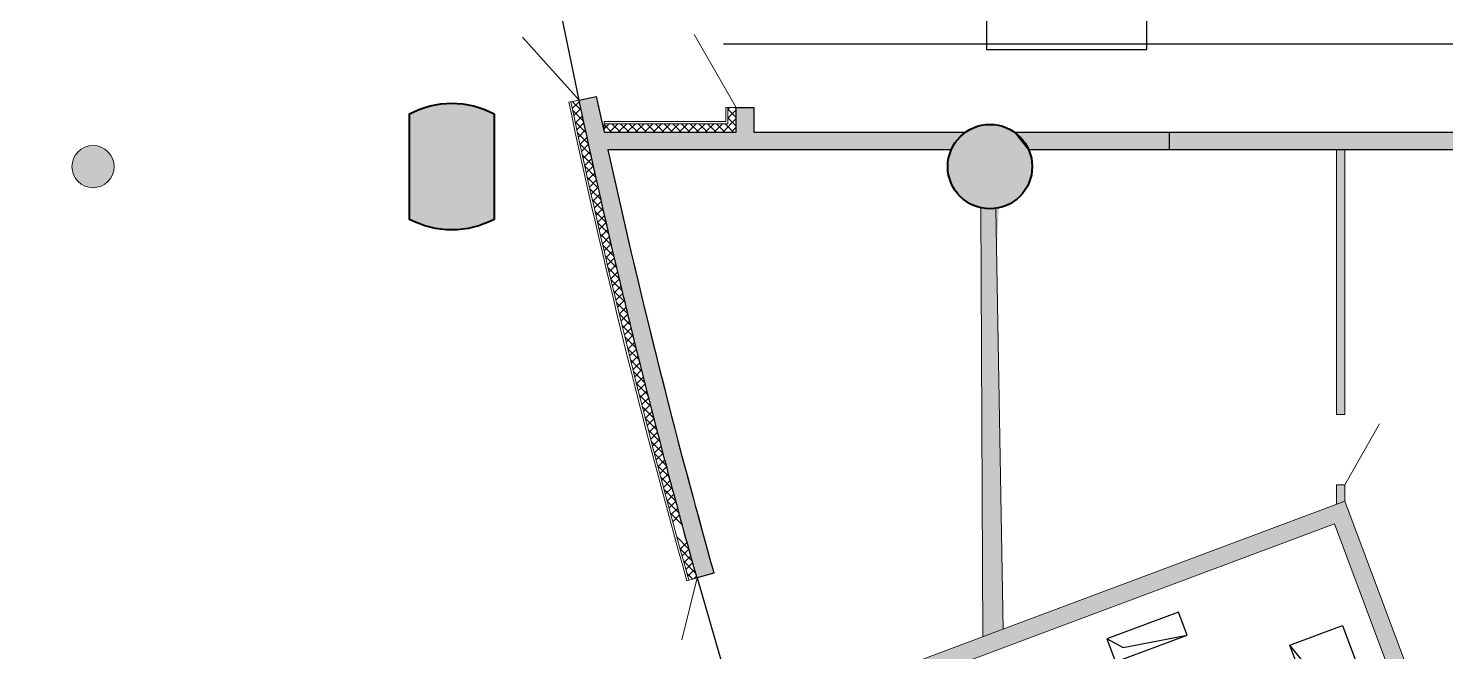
# Model space of a CAD drawing. Header units: millimetres. Extents: x 72919 to 485785, y -53256 to 338519.
# Drawn here: x 148951 to 169098, y 101347 to 110205 of the extents above; entities that cross this region are included whole.
import ezdxf

# ---------------------------------------------------------------- set-up
doc = ezdxf.new("R2010")
doc.units = ezdxf.units.MM
doc.layers.add('1', color=7, linetype='Continuous')
for name, color, linetype, lineweight in [('door', 177, 'Continuous', 9), ('gr', 251, 'Continuous', 40), ('wall', 5, 'Continuous', 40)]:
    doc.layers.add(name, color=color, linetype=linetype, lineweight=lineweight)

# ---------------------------------------------------------------- blocks, each defined once
blk = doc.blocks.new('Пилон 1')
at = {"layer": 'wall', "lineweight": 9, "ltscale": 400, "true_color": 0x000000}
h = blk.add_hatch(color=18, dxfattribs=at)
h.dxf.hatch_style = 1
edge = h.paths.add_edge_path()
edge.add_line((600, -750), (600, 750))
edge.add_arc((0, -375), 1275, 61.9275, 118.0725)
edge.add_line((-600, 750), (-600, -750))
edge.add_arc((0, 375), 1275, 241.9275, 298.0725)
at = {"layer": 'wall', "color": 0, "ltscale": 400}
blk.add_lwpolyline([(600, -750), (600, 750, 0.25), (-600, 750), (-600, -750, 0.25), (600, -750)], format="xyb", dxfattribs=at)
blk = doc.blocks.new('Колонна ∅1200')
at = {"lineweight": 9, "ltscale": 400, "true_color": 0x000000}
h = blk.add_hatch(color=18, dxfattribs=at)
h.dxf.hatch_style = 1
edge = h.paths.add_edge_path()
edge.add_arc((0, 0), 600, 0, 360)
at = {"color": 18, "ltscale": 400, "true_color": 0x000000}
blk.add_circle((0, 0), 600, dxfattribs=at)
blk = doc.blocks.new('Откосы  по обваловке')
at = {"layer": 'gr', "lineweight": 18, "flags": 128}
blk.add_lwpolyline([(35031.925, 32976.24), (35000.313, 32965.903, 0.175307), (34958.044, 32932.885), (34956.899, 32931.005)], format="xyb", dxfattribs=at)

msp = doc.modelspace()

# ---------------------------------------------------------------- hatches: boundary and pattern name
at = {"ltscale": 500, "true_color": 0x000000}
h = msp.add_hatch(color=18, dxfattribs=at)
h.dxf.hatch_style = 1
h.paths.add_polyline_path([(156779.6728, 109186.20647), (157024.48613, 109236.88559), (157134.72977, 108729.99944), (159014.50591, 108729.99944), (159014.50591, 109079.99944), (159264.50591, 109079.99944), (159264.50591, 108729.99944), (162275.74049, 108729.99944), (162255.29263, 108716.10021), (162208.175, 108675.93831), (162192.55653, 108660.61929), (162150.79666, 108613.4174), (162115.37595, 108563.90773), (162101.9112, 108541.88407), (162086.26459, 108513.24524), (162068.36948, 108479.99944), (157188.41162, 108479.99944), (157522.108, 107013.90334), (157552.83406, 106883.4708), (157614.28366, 106624.75632), (157666.9745, 106405.13559), (157720.0465, 106185.93962), (157769.81467, 105982.17923), (157813.22221, 105805.84252), (157860.34508, 105615.83891), (157923.84557, 105362.09236), (157977.32641, 105150.37604), (158027.43897, 104953.60605), (158094.4034, 104693.04067), (158135.77497, 104533.38655), (158185.25447, 104343.7448), (158242.31024, 104126.78863), (158283.5011, 103971.28348), (158322.98592, 103823.08746), (158357.35097, 103694.78846), (158390.02481, 103573.38315), (158429.97381, 103425.7028), (158474.96523, 103260.36409), (158534.04182, 103044.81473), (158600.73972, 102803.52855), (158649.78085, 102627.48809), (158684.5793, 102503.26537), (158696.12833, 102463.47099), (158455.68671, 102393.69055), (158411.45589, 102551.43736), (158363.60763, 102723.12514), (158323.66557, 102867.28504), (158299.05232, 102956.50623), (158269.60271, 103063.65062), (158248.78825, 103139.63827), (158232.20884, 103200.32028), (158207.63014, 103290.5358), (158181.20875, 103387.8581), (158167.06672, 103440.09718), (158148.39082, 103509.24253), (158130.95412, 103573.96394), (158112.71644, 103641.82917), (158092.76878, 103716.25891), (158071.69791, 103795.10994), (158048.0861, 103883.75317), (158034.49481, 103934.91444), (158015.5547, 104006.37829), (157991.0615, 104099.08738), (157965.17984, 104197.41397), (157949.50533, 104257.14529), (157929.77796, 104332.51827), (157915.74167, 104386.28204), (157895.64106, 104463.47096), (157868.95598, 104566.30604), (157778.66101, 104917.38609), (157752.35264, 105020.60024), (157728.50163, 105114.54101), (157688.6399, 105272.33306), (157651.36029, 105420.81261), (157619.48104, 105548.49149), (157583.14007, 105694.84925), (157548.58807, 105834.81459), (157529.65869, 105911.83533), (157514.70507, 105972.85151), (157503.63174, 106018.13342), (157487.8845, 106082.67374), (157478.41991, 106121.54725), (157460.77392, 106194.19081), (157453.26279, 106225.17833), (157443.57649, 106265.19839), (157432.38863, 106311.50517), (157418.87561, 106367.55476), (157412.43529, 106394.31413), (157395.60154, 106464.39918), (157386.79658, 106501.13924), (157371.75845, 106564.01903), (157362.52299, 106602.71798), (157348.68577, 106660.81743), (157338.63742, 106703.0973), (157324.0413, 106764.64701), (157315.60815, 106800.28133), (157299.36981, 106869.04803), (157291.23438, 106903.57566), (157246.5608, 107094.08305), (157227.78416, 107174.61889), (157197.09837, 107306.83601), (157174.43255, 107404.98217), (157154.06735, 107493.52241), (157119.02883, 107646.65671), (157096.09076, 107747.46232), (157073.23498, 107848.35023), (157044.93693, 107973.88326), (157013.52147, 108114.06449), (156984.28852, 108245.29414), (156956.84883, 108369.17571), (156908.84375, 108587.57192), (156883.28517, 108704.7325), (156849.23599, 108861.7881), (156817.76231, 109007.97187), (156795.18748, 109113.43087)])
h = msp.add_hatch(color=18, dxfattribs=at)
h.dxf.hatch_style = 1
edge = h.paths.add_edge_path()
edge.add_arc((149870.43379, 108239.99944), 300, 9, 369)
h = msp.add_hatch(color=18, dxfattribs=at)
h.dxf.hatch_style = 1
h.paths.add_polyline_path([(167665.84113, 103717.24433), (167545.84113, 103717.24433), (167545.84113, 103438.83192), (167665.84113, 103483.70935)])
h.paths.add_polyline_path([(167545.84113, 104717.24431), (167665.84113, 104717.22298), (167665.84113, 108479.99944), (167545.84113, 108479.99944)])
h = msp.add_hatch(color=18, dxfattribs=at)
h.dxf.hatch_style = 1
h.paths.add_polyline_path([(162493.50414, 106993.3025), (162518.69718, 101558.78787), (162806.88545, 101666.56411), (162713.53074, 106992.10349), (162745.43379, 107639.99944), (162495.43379, 107639.99944)])
h = msp.add_hatch(color=18, dxfattribs=at)
h.dxf.hatch_style = 1
edge = h.paths.add_edge_path()
edge.add_arc((263143.70364, 131837.54228), 108494.32087, 196.9975397186, 197.9810010821)
edge.add_line((159948.36126, 98345.17042), (159711.15365, 98266.20157))
edge.add_arc((263018.83782, 131798.90864), 108613.62738, 196.873252995, 197.9829450442, ccw=False)
edge.add_line((159081.11547, 100273.20602), (167665.84113, 103483.70935))
edge.add_line((167665.84113, 103483.70935), (169095.80376, 99660.06064))
edge.add_line((169095.80376, 99660.06064), (172435.62899, 90729.53467))
edge.add_line((172435.62899, 90729.53467), (164198.76819, 86712.99319))
edge.add_line((164198.76819, 86712.99319), (163824.3974, 87542.74666))
edge.add_line((163824.3974, 87542.74666), (164053.27444, 87643.33111))
edge.add_line((164053.27444, 87643.33111), (164320.01656, 87050.25681))
edge.add_line((164320.01656, 87050.25681), (172121.91094, 90854.69555))
edge.add_line((172121.91094, 90854.69555), (168861.64293, 99572.4895))
edge.add_line((168861.64293, 99572.4895), (165598.76025, 98352.24135))
edge.add_line((165598.76025, 98352.24135), (168034.9109, 91843.26522))
edge.add_line((168034.9109, 91843.26522), (164850.288, 90651.33872))
edge.add_arc((164250.33218, 90644.05743), 600, 0.695328851, 24.966218696)
edge.add_line((164794.26626, 90897.30773), (167710.55281, 91988.80249))
edge.add_line((167710.55281, 91988.80249), (166467.54783, 95314.07521))
edge.add_line((166467.54783, 95314.07521), (161645.37886, 93509.25524))
edge.add_arc((263018.83769, 131798.9086), 108363.62725, 200.6919950121, 200.8152830305)
edge.add_line((161728.00446, 93291.21049), (161495.41846, 93199.49489))
edge.add_arc((263018.88712, 131798.78688), 108613.62729, 200.3852078305, 200.816837714, ccw=False)
edge.add_line((161207.51954, 93965.39604), (161443.05793, 94049.97419))
edge.add_arc((186046.81426, 103083.80565), 26209.82518, 200.161864586, 200.877427897)
edge.add_line((161557.79668, 93743.41195), (166383.45799, 95549.53901))
edge.add_line((166383.45799, 95549.53901), (165364.59942, 98264.67022))
edge.add_line((165364.59942, 98264.67022), (160574.78945, 96473.38399))
edge.add_arc((263018.8376, 131798.90857), 108363.62714, 199.0256014055, 199.1177533166)
edge.add_line((160631.73788, 96308.66343), (160396.41874, 96224.16401))
edge.add_arc((264229.99691, 132211.72021), 109893.20341, 198.7225688305, 199.1157439088, ccw=False)
edge.add_line((160151.91162, 96937.53248), (160389.11598, 97016.50025))
edge.add_arc((263018.83774, 131798.90862), 108363.6273, 198.722118453, 198.8933692235)
edge.add_line((160493.53503, 96709.90714), (168774.0718, 99806.65034))
edge.add_line((168774.0718, 99806.65034), (167519.25143, 103161.97738))
edge.add_line((167519.25143, 103161.97738), (159388.7066, 100121.32795))
edge = h.paths.add_edge_path(flags=17)
edge.add_arc((164250.33218, 90644.05743), 600, 196.073073787, 220.343963632)
edge.add_line((163793.02909, 90255.63255), (163045.61684, 89975.89442))
edge.add_line((163045.61684, 89975.89442), (163566.45327, 88751.0789))
edge.add_line((163566.45327, 88751.0789), (163336.85144, 88652.15674))
edge.add_line((163336.85144, 88652.15674), (162816.21182, 89890.03373))
edge.add_arc((263018.74319, 131798.86937), 108613.52492, 202.0829629262, 202.6966950087, ccw=False)
edge.add_line((162373.05635, 90965.75148), (162605.63869, 91057.46563))
edge.add_arc((263018.83774, 131798.90862), 108363.6273, 202.084260349, 202.5694455616)
edge.add_line((162954.23655, 90208.62959), (163673.78656, 90477.93957))
at = {"layer": '1', "ltscale": 500, "true_color": 0x000000}
h = msp.add_hatch(color=18, dxfattribs=at)
h.dxf.hatch_style = 1
edge = h.paths.add_edge_path()
edge.add_line((163172.49809, 108479.99944), (163170.68601, 108479.21167))
edge.add_line((163170.68601, 108479.21167), (162973.66883, 108729.99944))
edge.add_line((162973.66883, 108729.99944), (193120.43379, 108729.99944))
edge.add_line((193120.43379, 108729.99944), (193120.43379, 108499.80706))
edge.add_line((193120.43379, 108499.80706), (193040.43379, 108479.99944))
edge.add_line((193040.43379, 108479.99944), (163170.68601, 108479.21167))

# ---------------------------------------------------------------- linework, layer by layer
at = {"color": 18, "ltscale": 500, "true_color": 0x000000}
for p, q in [((158834.2444, 109983.25698), (174594.54408, 109983.25698)), ((165170.68601, 108479.99944), (165170.68601, 108729.99944))]:
    msp.add_line(p, q, dxfattribs=at)
for points in [[(415650.43379, 180914.99944, 0.4142135624), (336810.43379, 259754.99944), (221610.43379, 259754.99944, 0.4142135624), (142770.43379, 180914.99944), (142770.43379, 104414.99944, 0.4142135624), (221610.43379, 25574.99944), (336810.43379, 25574.99944, 0.4142135624), (415650.43379, 104414.99944)], [(414950.43379, 180914.99944, 0.4142135624), (336810.43379, 259054.99944), (221610.43379, 259054.99944, 0.4142135624), (143470.43379, 180914.99944), (143470.43379, 104414.99944, 0.4142135624), (221610.43379, 26274.99944), (336810.43379, 26274.99944, 0.4142135624), (414950.43379, 104414.99944)]]:
    msp.add_lwpolyline(points, format="xyb", close=True, dxfattribs=at)
for points in [[(162570.55674, 109904.90024), (164848.40228, 109904.90024), (164848.40228, 111839.75641), (162570.55674, 111839.75641)], [(166882.57579, 101438.62976), (167631.89047, 101718.85739), (167912.11809, 100969.54271), (167162.80341, 100689.31509)]]:
    msp.add_lwpolyline(points, close=True, dxfattribs=at)
for points in [[(156779.6728, 109186.20647), (156534.38966, 110371.0846)], [(156779.6728, 109186.20647), (157024.48613, 109236.88559), (157134.72977, 108729.99944), (159014.50591, 108729.99944), (159014.50591, 109079.99944), (159264.50591, 109079.99944), (159264.50591, 108729.99944), (162275.74049, 108729.99944), (162255.29263, 108716.10021), (162208.175, 108675.93831), (162192.55653, 108660.61929), (162150.79666, 108613.4174), (162115.37595, 108563.90773), (162101.9112, 108541.88407), (162086.26459, 108513.24524), (162068.36948, 108479.99944), (157188.41162, 108479.99944), (157522.108, 107013.90334), (157552.83406, 106883.4708), (157614.28366, 106624.75632), (157666.9745, 106405.13559), (157720.0465, 106185.93962), (157769.81467, 105982.17923), (157813.22221, 105805.84252), (157860.34508, 105615.83891), (157923.84557, 105362.09236), (157977.32641, 105150.37604), (158027.43897, 104953.60605), (158094.4034, 104693.04067), (158135.77497, 104533.38655), (158185.25447, 104343.7448), (158242.31024, 104126.78863), (158283.5011, 103971.28348), (158322.98592, 103823.08746), (158357.35097, 103694.78846), (158390.02481, 103573.38315), (158429.97381, 103425.7028), (158474.96523, 103260.36409), (158534.04182, 103044.81473), (158600.73972, 102803.52855), (158649.78085, 102627.48809), (158684.5793, 102503.26537), (158696.12833, 102463.47099), (158455.68671, 102393.69055), (158411.45589, 102551.43736), (158363.60763, 102723.12514), (158323.66557, 102867.28504), (158299.05232, 102956.50623), (158269.60271, 103063.65062), (158248.78825, 103139.63827), (158232.20884, 103200.32028), (158207.63014, 103290.5358), (158181.20875, 103387.8581), (158167.06672, 103440.09718), (158148.39082, 103509.24253), (158130.95412, 103573.96394), (158112.71644, 103641.82917), (158092.76878, 103716.25891), (158071.69791, 103795.10994), (158048.0861, 103883.75317), (158034.49481, 103934.91444), (158015.5547, 104006.37829), (157991.0615, 104099.08738), (157965.17984, 104197.41397), (157949.50533, 104257.14529), (157929.77796, 104332.51827), (157915.74167, 104386.28204), (157895.64106, 104463.47096), (157868.95598, 104566.30604), (157778.66101, 104917.38609), (157752.35264, 105020.60024), (157728.50163, 105114.54101), (157688.6399, 105272.33306), (157651.36029, 105420.81261), (157619.48104, 105548.49149), (157583.14007, 105694.84925), (157548.58807, 105834.81459), (157529.65869, 105911.83533), (157514.70507, 105972.85151), (157503.63174, 106018.13342), (157487.8845, 106082.67374), (157478.41991, 106121.54725), (157460.77392, 106194.19081), (157453.26279, 106225.17833), (157443.57649, 106265.19839), (157432.38863, 106311.50517), (157418.87561, 106367.55476), (157412.43529, 106394.31413), (157395.60154, 106464.39918), (157386.79658, 106501.13924), (157371.75845, 106564.01903), (157362.52299, 106602.71798), (157348.68577, 106660.81743), (157338.63742, 106703.0973), (157324.0413, 106764.64701), (157315.60815, 106800.28133), (157299.36981, 106869.04803), (157291.23438, 106903.57566), (157246.5608, 107094.08305), (157227.78416, 107174.61889), (157197.09837, 107306.83601), (157174.43255, 107404.98217), (157154.06735, 107493.52241), (157119.02883, 107646.65671), (157096.09076, 107747.46232), (157073.23498, 107848.35023), (157044.93693, 107973.88326), (157013.52147, 108114.06449), (156984.28852, 108245.29414), (156956.84883, 108369.17571), (156908.84375, 108587.57192), (156883.28517, 108704.7325), (156849.23599, 108861.7881), (156817.76231, 109007.97187), (156795.18748, 109113.43087), (156779.6728, 109186.20647)], [(163172.49809, 108479.99944), (163170.68601, 108479.21167), (163170.68601, 108479.21167), (163170.68601, 108479.21167), (162973.66883, 108729.99944), (193120.43379, 108729.99944), (193120.43379, 108499.80706), (193040.43379, 108479.99944), (163170.68601, 108479.21167)], [(158455.68671, 102393.69055), (158960.26445, 100655.08354)], [(164405.41277, 101202.02123), (165421.78355, 101581.7783), (165299.28128, 101909.63984), (164282.91049, 101529.88278), (164405.41277, 101202.02123)], [(164284.83974, 101530.25891), (164515.79209, 101406.6883), (165424.64955, 101582.50444)], [(167912.11809, 100969.54271), (167281.0595, 100948.15422), (166882.57579, 101438.62976)]]:
    msp.add_lwpolyline(points, dxfattribs=at)
msp.add_lwpolyline([(163302.39845, 52395.45874, -0.1841557629), (143470.43379, 104414.99944, -0.1841557629)], format="xyb", dxfattribs=at)
at = {"layer": 'door', "linetype": 'ByBlock', "ltscale": 100}
for p, q in [((156779.6728, 109186.20647), (155976.71607, 110077.98026)), ((159014.50591, 109079.99944), (158414.50591, 110119.22993)), ((167664.70742, 103717.24433), (168159.29014, 104586.37489)), ((158455.68671, 102393.69055), (158239.52353, 101514.70721))]:
    msp.add_line(p, q, dxfattribs=at)
at = {"layer": 'wall', "color": 18, "lineweight": 18, "ltscale": 0.007407, "true_color": 0x000000, "extrusion": (0.208165, -0.978094, 0)}
msp.add_line((156779.6728, 109186.20647), (156632.95874, 109154.98173), dxfattribs=at)
at = {"layer": 'wall', "color": 18, "lineweight": 18, "ltscale": 0.007407, "true_color": 0x000000, "extrusion": (0, 1, 0)}
msp.add_line((159014.50591, 109079.99944), (158864.50591, 109079.99944), dxfattribs=at)
at = {"layer": 'wall', "color": 18, "lineweight": 18, "ltscale": 0.007407, "true_color": 0x000000}
for p, q in [((162068.36948, 108479.99944), (157188.41162, 108479.99944)), ((170083.95322, 108479.99944), (163172.49809, 108479.99944)), ((167545.84113, 104717.24431), (167545.84113, 108479.99944)), ((167665.84113, 104717.22298), (167665.84113, 108479.99944)), ((162490.44015, 107654.25064), (162518.69718, 101558.78787)), ((162702.07554, 107645.57988), (162806.88545, 101666.56411)), ((167545.84113, 104717.24431), (167665.84113, 104717.22298)), ((167545.66334, 103717.24433), (167665.84113, 103717.24433)), ((167545.84113, 103438.83192), (167545.84113, 103717.24433)), ((167665.84113, 103483.70935), (167665.84113, 103717.24433))]:
    msp.add_line(p, q, dxfattribs=at)
for points in [[(162973.66883, 108729.99944), (174214.13517, 108729.99944), (174214.13517, 108729.99944), (174594.13517, 108729.99944), (174594.13517, 108729.99944), (181275.43379, 108729.99944), (181275.43379, 108729.99944), (181655.43379, 108729.99944), (181655.43379, 108729.99944), (189730.43379, 108729.99944), (189730.43379, 108729.99944), (190110.43379, 108729.99944), (190110.43379, 108729.99944), (193120.43379, 108729.99944), (193120.43379, 115232.15673)], [(156845.5088, 108879.0486), (156689.15907, 109035.39833)], [(162267.19874, 108729.99944), (159264.50591, 108729.99944), (159264.50591, 109079.99944), (159014.50591, 109079.99944), (159014.50591, 108729.99944), (157134.72977, 108729.99944)], [(158894.50591, 109050.90273), (158923.60263, 109079.99944)], [(159014.50591, 108937.43785), (158894.50591, 109057.43785)], [(158894.50591, 108927.15904), (159014.50591, 109047.15904)], [(158864.50591, 108879.99944), (157134.72977, 108879.99944)], [(157134.72977, 108849.99944), (158894.50591, 108849.99944)], [(157242.04533, 108729.99944), (157134.72977, 108837.315)], [(157212.42208, 108729.99944), (157332.42208, 108849.99944)], [(157365.78902, 108729.99944), (157245.78902, 108849.99944)], [(157336.16576, 108729.99944), (157456.16576, 108849.99944)], [(157489.53271, 108729.99944), (157369.53271, 108849.99944)], [(157459.90945, 108729.99944), (157579.90945, 108849.99944)], [(157613.27639, 108729.99944), (157493.27639, 108849.99944)], [(157583.65314, 108729.99944), (157703.65314, 108849.99944)], [(157737.02008, 108729.99944), (157617.02008, 108849.99944)], [(157707.39682, 108729.99944), (157827.39682, 108849.99944)], [(157860.76377, 108729.99944), (157740.76377, 108849.99944)], [(157831.14051, 108729.99944), (157951.14051, 108849.99944)], [(157984.50745, 108729.99944), (157864.50745, 108849.99944)], [(157954.8842, 108729.99944), (158074.8842, 108849.99944)], [(158078.62788, 108729.99944), (158198.62788, 108849.99944)], [(158202.37157, 108729.99944), (158322.37157, 108849.99944)], [(158355.73851, 108729.99944), (158235.73851, 108849.99944)], [(158326.11526, 108729.99944), (158446.11526, 108849.99944)], [(158479.4822, 108729.99944), (158359.4822, 108849.99944)], [(158449.85894, 108729.99944), (158569.85894, 108849.99944)], [(158603.22589, 108729.99944), (158483.22589, 108849.99944)], [(158573.60263, 108729.99944), (158693.60263, 108849.99944)], [(158821.09, 108729.99944), (159014.50591, 108923.41535)], [(158974.45695, 108729.99944), (158854.45695, 108849.99944)], [(159014.50591, 108813.69417), (158894.50591, 108933.69417)], [(156792.55766, 108557.6224), (156893.36904, 108658.43378)], [(159014.50591, 108729.99944), (157134.72977, 108729.99944)], [(156814.8115, 108456.13256), (156915.56112, 108556.88218)], [(156859.5689, 108253.40258), (156960.19561, 108354.02929)], [(157055.60118, 107926.4941), (156897.04542, 108085.04987)], [(156904.65823, 108051.00454), (157005.16285, 108151.50915)], [(156950.0783, 107848.93724), (157050.46163, 107949.32057)], [(157128.22015, 107606.38776), (156968.90512, 107765.70279)], [(157165.0254, 107445.83883), (157005.32607, 107605.53816)], [(157158.52973, 106943.69549), (157258.37709, 107043.54284)], [(157205.7478, 106743.42618), (157305.47819, 106843.15657)], [(157392.95161, 106475.45049), (157230.87854, 106637.52356)], [(157253.28903, 106543.48003), (157352.90322, 106643.09423)], [(157432.14536, 106312.51306), (157269.66493, 106474.99349)], [(157471.69063, 106149.2241), (157308.79937, 106312.11536)], [(157511.59011, 105985.58093), (157348.28449, 106148.88655)], [(157633.44125, 105492.49874), (157468.8709, 105657.06908)], [(157520.49249, 105449.50295), (157619.48104, 105548.49149)], [(157570.10726, 105251.63034), (157668.98445, 105350.50753)], [(157758.58055, 104996.12837), (157592.71193, 105161.99699)], [(157843.87228, 104663.34927), (157677.1188, 104830.10275)], [(157720.83709, 104659.89805), (157819.3845, 104758.44546)], [(157930.68454, 104329.04963), (157763.03018, 104496.70399)], [(157797.25614, 104365.08604), (157895.64106, 104463.47096)], [(157822.88446, 104266.97068), (157921.21557, 104365.30178)], [(158019.04222, 103993.20458), (157850.4705, 104161.77631)], [(157926.17093, 103875.2824), (158024.2885, 103973.39996)], [(158108.97094, 103655.78849), (157939.46487, 103825.29456)], [(158154.53266, 103486.48309), (157984.55289, 103656.46286)], [(158004.44409, 103582.32449), (158102.4033, 103680.28371)], [(159081.11547, 100273.20602), (167665.84113, 103483.70935), (169095.80376, 99660.06064)], [(158246.86766, 103146.66071), (158075.9271, 103317.60127)], [(158388.45123, 102633.84608), (158216.03498, 102806.26232)], [(158270.31313, 102610.75667), (158367.75541, 102708.19895)], [(158455.68671, 102393.69055), (158340.16724, 102361.20591)]]:
    msp.add_lwpolyline(points, dxfattribs=at)
for points in [[(158695.78836, 102463.37233), (158455.68671, 102393.69055, -0.0161082076), (156779.6728, 109186.20647), (157024.48613, 109236.88559, 0.0012194461), (157134.72977, 108729.99944)], [(168774.0718, 99806.65034), (167519.25143, 103161.97738), (159388.7066, 100121.32795, 0.0042911861)]]:
    msp.add_lwpolyline(points, format="xyb", dxfattribs=at)
at = {"layer": 'wall', "color": 18, "lineweight": 18, "ltscale": 0.007407, "true_color": 0x000000, "extrusion": (0.707107, -0.707107, 0)}
for points, elevation in [([(187912.82775, 0), (188055.83769, 0)], 33669.74981), ([(187856.20722, 0), (187999.12835, 0)], 33757.24981), ([(187799.70557, 0), (187942.53818, 0)], 33844.74981), ([(187743.32258, 0), (187886.06697, 0)], 33932.24981), ([(188027.31615, 0), (188131.89529, 0)], 34194.74981), ([(189099.68966, 0), (189269.39529, 0)], 35332.24981), ([(189323.95536, 0), (189373.22106, 0)], 35507.24981), ([(187687.05804, 0), (187829.7145, 0)], 34019.74981), ([(189274.68966, 0), (189323.95536, 0)], 35507.24981), ([(187518.97286, 0), (187661.36729, 0)], 34282.24981), ([(187407.50431, 0), (187549.72549, 0)], 34457.24981), ([(187296.50434, 0), (187438.55342, 0)], 34632.24981), ([(187185.97125, 0), (187327.84938, 0)], 34807.24981), ([(187130.87927, 0), (187272.67234, 0)], 34894.74981), ([(187075.90337, 0), (187217.61167, 0)], 34982.24981), ([(186966.29903, 0), (187107.83862, 0)], 35157.24981), ([(186911.67017, 0), (187053.12582, 0)], 35244.74981), ([(186802.75805, 0), (186944.04665, 0)], 35419.74981), ([(186694.30537, 0), (186835.42801, 0)], 35594.74981), ([(186586.3105, 0), (186727.26828, 0)], 35769.74981), ([(186478.77187, 0), (186619.56586, 0)], 35944.74981), ([(186425.17314, 0), (186565.88564, 0)], 36032.24981), ([(186371.68787, 0), (186512.31915, 0)], 36119.74981), ([(186318.31587, 0), (186458.86618, 0)], 36207.24981), ([(186265.05694, 0), (186405.52656, 0)], 36294.74981), ([(186211.91088, 0), (186352.30007, 0)], 36382.24981), ([(186158.87751, 0), (186299.18653, 0)], 36469.74981), ([(186105.95663, 0), (186246.18575, 0)], 36557.24981), ([(186053.14805, 0), (186193.29752, 0)], 36644.74981), ([(186000.45158, 0), (186140.52166, 0)], 36732.24981), ([(185895.39419, 0), (186035.30627, 0)], 36907.24981), ([(185790.78297, 0), (185930.53807, 0)], 37082.24981), ([(185738.6442, 0), (185878.32119, 0)], 37169.74981), ([(185686.61641, 0), (185826.21555, 0)], 37257.24981), ([(185634.69942, 0), (185774.22095, 0)], 37344.74981), ([(185582.89303, 0), (185722.33722, 0)], 37432.24981), ([(185479.61135, 0), (185618.90159, 0)], 37607.24981), ([(185428.1357, 0), (185567.34934, 0)], 37694.74981), ([(185274.3673, 0), (185413.35261, 0)], 37957.24981), ([(185223.33008, 0), (185362.23978, 0)], 38044.74981), ([(185172.40203, 0), (185311.23636, 0)], 38132.24981), ([(185070.87272, 0), (185209.55702, 0)], 38307.24981), ([(185020.2711, 0), (185158.88076, 0)], 38394.74981), ([(184919.39306, 0), (185057.85414, 0)], 38569.74981), ([(184869.11629, 0), (185007.50344, 0)], 38657.24981), ([(184818.94746, 0), (184957.26092, 0)], 38744.74981), ([(184768.88639, 0), (184907.1264, 0)], 38832.24981), ([(184569.71638, 0), (184707.66491, 0)], 39182.24981), ([(184520.19159, 0), (184658.06783, 0)], 39269.74981), ([(184421.46208, 0), (184559.19445, 0)], 39444.74981), ([(184372.25704, 0), (184509.91781, 0)], 39532.24981), ([(184409.02906, 0), (184460.74764, 0)], 39619.74981)]:
    msp.add_lwpolyline(points, dxfattribs=dict(at, elevation=elevation))
at = {"layer": 'wall', "color": 18, "lineweight": 18, "ltscale": 0.007407, "true_color": 0x000000, "extrusion": (-0.707107, -0.707107, 0)}
for points, elevation in [([(33781.95788, 0), (33599.70142, 0)], -187983.13647), ([(35322.33441, 0), (35295.72187, 0)], -189558.13647), ([(34915.69662, 0), (34745.99099, 0)], -188683.13647), ([(35003.19662, 0), (34833.49099, 0)], -188770.63647), ([(35353.19662, 0), (35183.49099, 0)], -189120.63647), ([(35440.69662, 0), (35270.99099, 0)], -189208.13647), ([(34463.67344, 0), (34240.49829, 0)], -187545.63647), ([(34878.14155, 0), (34653.37514, 0)], -187283.13647), ([(35578.27096, 0), (35350.76448, 0)], -186845.63647), ([(35861.67539, 0), (35633.0407, 0)], -186670.63647), ([(36578.82168, 0), (36347.2816, 0)], -186233.13647), ([(36723.76153, 0), (36491.62529, 0)], -186145.63647), ([(37015.18317, 0), (36781.83891, 0)], -185970.63647), ([(37161.67303, 0), (36927.71679, 0)], -185883.13647), ([(37456.23145, 0), (37221.0349, 0)], -185708.13647), ([(38808.65209, 0), (38567.5882, 0)], -184920.63647), ([(39269.62859, 0), (39026.49749, 0)], -184658.13647), ([(39579.88465, 0), (39335.3422, 0)], -184483.13647), ([(39612.23616, 0), (39490.65122, 0)], -184395.63647)]:
    msp.add_lwpolyline(points, dxfattribs=dict(at, elevation=elevation))
at = {"layer": 'wall', "color": 18, "lineweight": 18, "ltscale": 0.007407, "true_color": 0x000000, "extrusion": (1, 0, 0)}
for points, elevation in [([(109079.99944, 0), (108879.99944, 0)], 158864.50591), ([(108849.99944, 0), (109079.99944, 0)], 158894.50591), ([(109079.99944, 0), (108729.99944, 0)], 159014.50591), ([(108729.99944, 0), (108879.99944, 0)], 157134.72977)]:
    msp.add_lwpolyline(points, dxfattribs=dict(at, elevation=elevation))
at = {"layer": 'wall', "color": 18, "lineweight": 18, "ltscale": 0.007407, "true_color": 0x000000, "extrusion": (0.707107, 0.707107, 0)}
for points, elevation in [([(-34053.30343, 0), (-33831.68181, 0)], 187808.13647), ([(-34189.64342, 0), (-33967.50806, 0)], 187720.63647), ([(-34326.43237, 0), (-34103.77919, 0)], 187633.13647), ([(-34601.36982, 0), (-34377.66852, 0)], 187458.13647), ([(-35296.7964, 0), (-35070.39949, 0)], 187020.63647), ([(-35437.29423, 0), (-35210.34483, 0)], 186933.13647), ([(-35719.73015, 0), (-35491.66193, 0)], 186758.13647), ([(-37752.92302, 0), (-37516.46383, 0)], 185533.13647), ([(-38051.78241, 0), (-37814.03762, 0)], 185358.13647), ([(-38352.84533, 0), (-38113.79128, 0)], 185183.13647)]:
    msp.add_lwpolyline(points, dxfattribs=dict(at, elevation=elevation))
at = {"layer": 'wall', "color": 18, "lineweight": 18, "ltscale": 0.007407, "true_color": 0x000000, "extrusion": (-0.707107, 0.707107, 0)}
for points, elevation in [([(-187021.04337, 0), (-187162.66717, 0)], -35069.74981), ([(-186857.15658, 0), (-186998.52856, 0)], -35332.24981)]:
    msp.add_lwpolyline(points, dxfattribs=dict(at, elevation=elevation))
at = {"layer": 'wall', "color": 18, "lineweight": 18, "ltscale": 0.007407, "true_color": 0x000000, "extrusion": (0.270705, -0.962662, 0), "elevation": -55675.73728}
msp.add_lwpolyline([(180107.82866, 0), (180137.82866, 0)], dxfattribs=at)
at = {"layer": 'wall', "color": 18, "lineweight": 18, "ltscale": 0.007407, "true_color": 0x000000}
msp.add_circle((149870.43379, 108239.99944), 300, dxfattribs=at)
for radius, start, end in [(108760, 192.0148340529, 195.7062440457), (108610, 192.0148340529, 195.7062440457), (108360, 192.4250563976, 195.7051425355)]:
    msp.add_arc((263010.43379, 131794.99944), radius, start, end, dxfattribs=at)
at = {"layer": 'wall', "color": 18, "lineweight": 18, "ltscale": 0.007407, "true_color": 0x000000, "extrusion": (0, 0, -1)}
msp.add_arc((-263010.43379, 131794.99944), 108730, 344.2937559543, 347.9851659471, dxfattribs=at)

# ---------------------------------------------------------------- block references
at = {"layer": 'wall', "color": 18, "lineweight": 18, "ltscale": 0.007407, "true_color": 0x000000, "xscale": 999.9999999999999, "yscale": 999.9999999999999, "zscale": 999.9999999999999, "rotation": 71.89262594900111}
msp.add_blockref('Откосы  по обваловке', (20598007.21244, -43408295.21277), dxfattribs=at)
at = {"layer": 'wall', "color": 18, "lineweight": 18, "ltscale": 0.007407, "true_color": 0x000000, "xscale": -1, "rotation": 180}
msp.add_blockref('Пилон 1', (154970.43379, 108239.99944), dxfattribs=at)
at = {"layer": 'wall', "color": 18, "lineweight": 18, "ltscale": 0.007407, "true_color": 0x000000}
msp.add_blockref('Колонна ∅1200', (162620.43379, 108239.99944), dxfattribs=at)
msp.add_blockref('Колонна ∅1200', (162620.43379, 108239.99944), dxfattribs=at)

doc.saveas('drawing.dxf')
